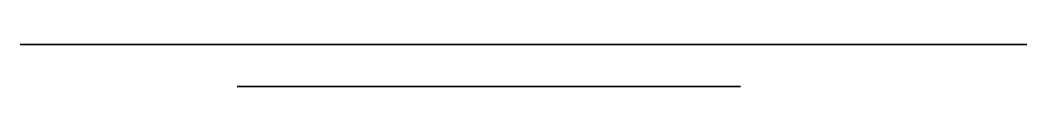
# Model space of a CAD drawing. Header units: millimetres. Extents: x 1624.5 to 1636.5, y 1098.8 to 1099.3.
import ezdxf

# ---------------------------------------------------------------- set-up
doc = ezdxf.new("R2010")
doc.units = ezdxf.units.MM

msp = doc.modelspace()

# ---------------------------------------------------------------- linework, layer by layer
at = {"extrusion": (0, -1, 0)}
for centre, radius in [((1630.451, 0, -1099.335), 6), ((1630.039, 0.503, -1098.835), 3)]:
    msp.add_circle(centre, radius, dxfattribs=at)

doc.saveas('drawing.dxf')
